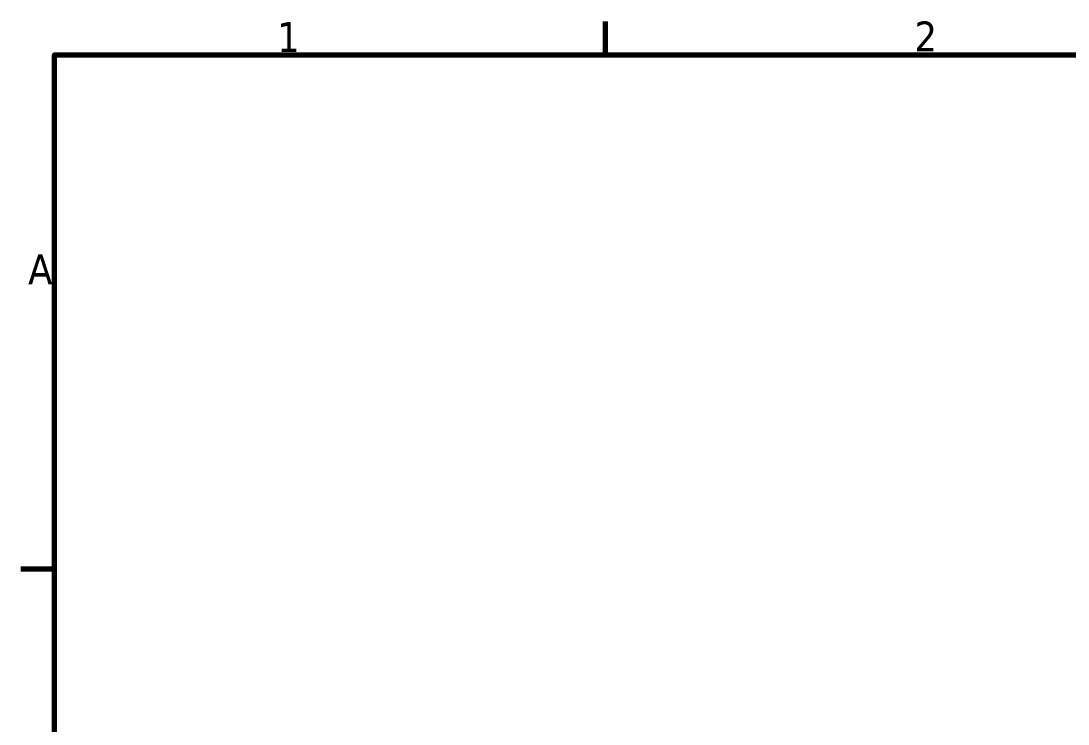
# Model space of a CAD drawing. Header units: millimetres. Extents: x 3118 to 4801, y 919 to 1849.
# Drawn here: x 3129.1 to 3353.8, y 1686.6 to 1837.5 of the extents above; entities that cross this region are included whole.
import ezdxf

# ---------------------------------------------------------------- set-up
doc = ezdxf.new("R2010")
doc.units = ezdxf.units.MM
doc.header["$LTSCALE"] = 1.8
doc.layers.add('경계(ISO)', color=7, linetype='Continuous', lineweight=70)
doc.styles.add('주 텍스트 (ISO)', font='')
doc.styles.get('주 텍스트 (ISO)').set_extended_font_data('Tahoma')

# ---------------------------------------------------------------- blocks, each defined once
blk = doc.blocks.new('경계 Default Border')
at = {"layer": '경계(ISO)'}
for p, q in [((74.25, 410), (74.25, 413.9)), ((10, 350), (6.1, 350))]:
    blk.add_line(p, q, dxfattribs=at)
at = {"layer": '경계(ISO)', "flags": 128}
blk.add_lwpolyline([(10, 10), (10, 410), (584, 410), (584, 10), (10, 10)], dxfattribs=at)
at = {"layer": '경계(ISO)', "char_height": 3.5, "attachment_point": 7, "style": '주 텍스트 (ISO)'}
for s, insert in [('2', (110.29, 410.4)), ('1', (35.98, 410.32)), ('A', (6.94, 383.25))]:
    blk.add_mtext(s, dxfattribs=dict(at, insert=insert))

msp = doc.modelspace()

# ---------------------------------------------------------------- block references
at = {"xscale": 1.840360500000001, "yscale": 1.840360500000001, "zscale": 1.840360500000001}
msp.add_blockref('경계 Default Border', (3117.848, 1075.669), dxfattribs=at)

doc.saveas('drawing.dxf')
